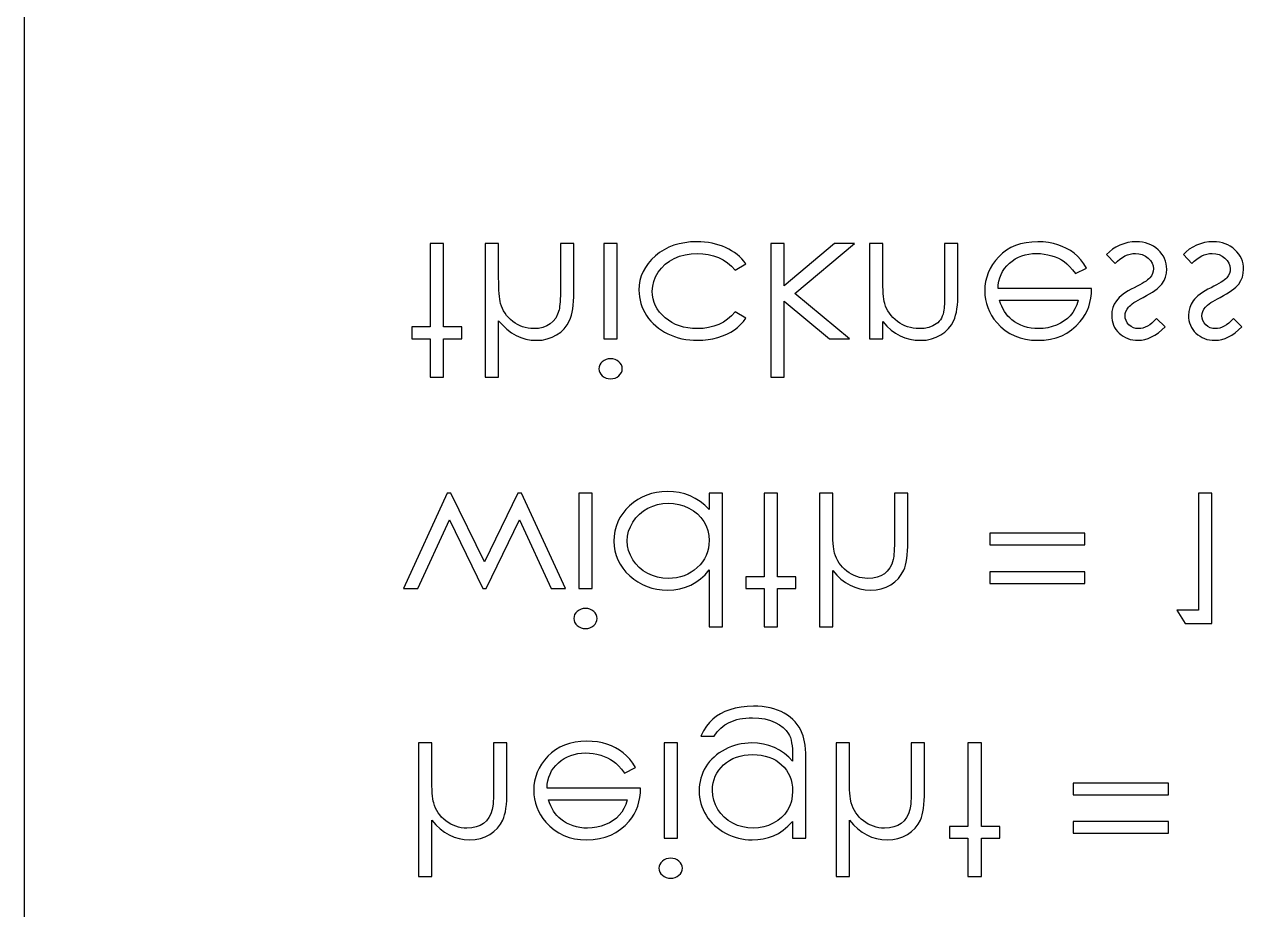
# Model space of a CAD drawing. Header units: millimetres. Extents: x -91 to 264, y -75 to 309.
# Drawn here: x -79.58 to -42.15, y 28.43 to 55.6 of the extents above; entities that cross this region are included whole.
import ezdxf

# ---------------------------------------------------------------- set-up
doc = ezdxf.new("R2010")
doc.units = ezdxf.units.MM

msp = doc.modelspace()

# ---------------------------------------------------------------- linework, layer by layer
at = {"color": 7, "linetype": 'Continuous', "lineweight": 25}
msp.add_line((-79.579, -20.875), (-79.579, 131.125), dxfattribs=at)
at = {"color": 7, "linetype": 'Continuous', "flags": 128}
for points in [[(-67.121, 44.776), (-66.711, 44.776), (-66.711, 44.776), (-66.711, 45.955), (-66.711, 45.955), (-66.147, 45.955), (-66.147, 45.955), (-66.147, 46.314), (-66.147, 46.314), (-66.711, 46.314), (-66.711, 46.314), (-66.711, 48.878), (-66.711, 48.878), (-67.121, 48.878), (-67.121, 48.878), (-67.121, 46.314), (-67.121, 46.314), (-67.686, 46.314), (-67.686, 46.314), (-67.686, 45.955), (-67.686, 45.955), (-67.121, 45.955), (-67.121, 45.955), (-67.121, 44.776)], [(-65.429, 44.776), (-65.019, 44.776), (-65.019, 44.776), (-65.019, 46.507), (-65.019, 46.507), (-64.895, 46.365), (-64.764, 46.243), (-64.628, 46.139), (-64.485, 46.054), (-64.337, 45.989), (-64.182, 45.941), (-64.022, 45.913), (-63.855, 45.904), (-63.855, 45.904), (-63.686, 45.914), (-63.527, 45.945), (-63.377, 45.997), (-63.238, 46.069), (-63.112, 46.159), (-63.003, 46.262), (-62.912, 46.381), (-62.839, 46.513), (-62.809, 46.587), (-62.783, 46.672), (-62.761, 46.766), (-62.743, 46.87), (-62.729, 46.985), (-62.719, 47.108), (-62.713, 47.242), (-62.711, 47.385), (-62.711, 47.385), (-62.711, 48.878), (-62.711, 48.878), (-63.121, 48.878), (-63.121, 48.878), (-63.121, 47.503), (-63.121, 47.503), (-63.122, 47.384), (-63.124, 47.275), (-63.127, 47.176), (-63.132, 47.087), (-63.138, 47.01), (-63.146, 46.942), (-63.154, 46.885), (-63.164, 46.838), (-63.164, 46.838), (-63.208, 46.703), (-63.268, 46.587), (-63.343, 46.488), (-63.432, 46.407), (-63.537, 46.344), (-63.657, 46.299), (-63.791, 46.272), (-63.941, 46.263), (-63.941, 46.263), (-64.03, 46.266), (-64.117, 46.276), (-64.201, 46.294), (-64.283, 46.318), (-64.362, 46.35), (-64.439, 46.388), (-64.514, 46.433), (-64.586, 46.486), (-64.654, 46.543), (-64.717, 46.603), (-64.773, 46.667), (-64.823, 46.735), (-64.867, 46.805), (-64.904, 46.879), (-64.936, 46.957), (-64.962, 47.037), (-64.962, 47.037), (-64.976, 47.095), (-64.987, 47.165), (-64.996, 47.246), (-65.004, 47.339), (-65.011, 47.442), (-65.016, 47.558), (-65.018, 47.683), (-65.019, 47.821), (-65.019, 47.821), (-65.019, 48.878), (-65.019, 48.878), (-65.429, 48.878), (-65.429, 48.878), (-65.429, 44.776)], [(-61.788, 45.955), (-61.378, 45.955), (-61.378, 45.955), (-61.378, 48.878), (-61.378, 48.878), (-61.788, 48.878), (-61.788, 48.878), (-61.788, 45.955)], [(-57.429, 46.589), (-57.754, 46.776), (-57.754, 46.776), (-57.866, 46.655), (-57.988, 46.551), (-58.119, 46.463), (-58.261, 46.391), (-58.412, 46.335), (-58.573, 46.295), (-58.744, 46.271), (-58.924, 46.263), (-58.924, 46.263), (-59.069, 46.268), (-59.208, 46.284), (-59.341, 46.31), (-59.467, 46.346), (-59.587, 46.393), (-59.701, 46.451), (-59.808, 46.518), (-59.909, 46.597), (-60.001, 46.683), (-60.081, 46.773), (-60.148, 46.868), (-60.203, 46.967), (-60.246, 47.07), (-60.276, 47.179), (-60.295, 47.292), (-60.301, 47.409), (-60.301, 47.409), (-60.29, 47.562), (-60.256, 47.71), (-60.199, 47.854), (-60.121, 47.994), (-60.022, 48.123), (-59.907, 48.237), (-59.775, 48.336), (-59.626, 48.419), (-59.464, 48.486), (-59.293, 48.533), (-59.113, 48.561), (-58.922, 48.57), (-58.922, 48.57), (-58.747, 48.562), (-58.581, 48.538), (-58.422, 48.498), (-58.272, 48.442), (-58.13, 48.37), (-57.996, 48.282), (-57.871, 48.178), (-57.754, 48.058), (-57.754, 48.058), (-57.429, 48.255), (-57.429, 48.255), (-57.489, 48.332), (-57.555, 48.406), (-57.625, 48.475), (-57.7, 48.539), (-57.781, 48.599), (-57.866, 48.655), (-57.956, 48.706), (-58.051, 48.752), (-58.15, 48.794), (-58.252, 48.83), (-58.358, 48.861), (-58.468, 48.885), (-58.58, 48.905), (-58.696, 48.918), (-58.815, 48.927), (-58.938, 48.929), (-58.938, 48.929), (-59.125, 48.923), (-59.304, 48.902), (-59.475, 48.869), (-59.638, 48.821), (-59.792, 48.76), (-59.939, 48.686), (-60.077, 48.598), (-60.207, 48.496), (-60.325, 48.385), (-60.428, 48.267), (-60.514, 48.144), (-60.585, 48.015), (-60.641, 47.88), (-60.68, 47.74), (-60.703, 47.593), (-60.711, 47.441), (-60.711, 47.441), (-60.707, 47.337), (-60.697, 47.236), (-60.678, 47.135), (-60.652, 47.038), (-60.619, 46.941), (-60.579, 46.847), (-60.531, 46.755), (-60.476, 46.664), (-60.414, 46.577), (-60.347, 46.495), (-60.275, 46.417), (-60.196, 46.345), (-60.113, 46.278), (-60.023, 46.216), (-59.928, 46.158), (-59.828, 46.105), (-59.723, 46.058), (-59.616, 46.017), (-59.505, 45.982), (-59.392, 45.954), (-59.275, 45.932), (-59.154, 45.917), (-59.032, 45.907), (-58.906, 45.904), (-58.906, 45.904), (-58.747, 45.909), (-58.591, 45.926), (-58.438, 45.953), (-58.287, 45.993), (-58.144, 46.041), (-58.012, 46.095), (-57.892, 46.157), (-57.782, 46.225), (-57.682, 46.301), (-57.589, 46.387), (-57.505, 46.483), (-57.429, 46.589)], [(-56.66, 44.776), (-56.25, 44.776), (-56.25, 44.776), (-56.25, 47.103), (-56.25, 47.103), (-54.863, 45.955), (-54.863, 45.955), (-54.25, 45.955), (-54.25, 45.955), (-55.921, 47.34), (-55.921, 47.34), (-54.096, 48.878), (-54.096, 48.878), (-54.705, 48.878), (-54.705, 48.878), (-56.25, 47.576), (-56.25, 47.576), (-56.25, 48.878), (-56.25, 48.878), (-56.66, 48.878), (-56.66, 48.878), (-56.66, 44.776)], [(-53.634, 45.955), (-53.224, 45.955), (-53.224, 45.955), (-53.224, 46.482), (-53.224, 46.482), (-53.101, 46.341), (-52.972, 46.22), (-52.835, 46.121), (-52.694, 46.042), (-52.545, 45.982), (-52.39, 45.938), (-52.228, 45.913), (-52.061, 45.904), (-52.061, 45.904), (-51.892, 45.914), (-51.732, 45.945), (-51.582, 45.997), (-51.443, 46.069), (-51.317, 46.159), (-51.208, 46.263), (-51.117, 46.381), (-51.045, 46.514), (-51.014, 46.589), (-50.988, 46.674), (-50.966, 46.768), (-50.948, 46.872), (-50.934, 46.986), (-50.924, 47.109), (-50.918, 47.243), (-50.916, 47.385), (-50.916, 47.385), (-50.916, 48.878), (-50.916, 48.878), (-51.327, 48.878), (-51.327, 48.878), (-51.327, 47.503), (-51.327, 47.503), (-51.327, 47.384), (-51.328, 47.275), (-51.33, 47.176), (-51.332, 47.087), (-51.335, 47.01), (-51.339, 46.942), (-51.343, 46.885), (-51.348, 46.838), (-51.348, 46.838), (-51.359, 46.768), (-51.375, 46.703), (-51.397, 46.643), (-51.424, 46.587), (-51.456, 46.535), (-51.493, 46.488), (-51.536, 46.445), (-51.584, 46.407), (-51.693, 46.344), (-51.816, 46.299), (-51.956, 46.272), (-52.11, 46.263), (-52.11, 46.263), (-52.202, 46.266), (-52.291, 46.276), (-52.379, 46.294), (-52.464, 46.318), (-52.545, 46.35), (-52.625, 46.388), (-52.702, 46.433), (-52.778, 46.486), (-52.848, 46.543), (-52.912, 46.603), (-52.97, 46.667), (-53.021, 46.735), (-53.067, 46.805), (-53.106, 46.879), (-53.139, 46.957), (-53.166, 47.037), (-53.166, 47.037), (-53.179, 47.096), (-53.191, 47.167), (-53.201, 47.248), (-53.21, 47.341), (-53.216, 47.444), (-53.22, 47.558), (-53.223, 47.684), (-53.224, 47.821), (-53.224, 47.821), (-53.224, 48.878), (-53.224, 48.878), (-53.634, 48.878), (-53.634, 48.878), (-53.634, 45.955)], [(-47.313, 47.955), (-46.968, 48.123), (-46.968, 48.123), (-47.054, 48.256), (-47.148, 48.377), (-47.247, 48.484), (-47.354, 48.577), (-47.467, 48.658), (-47.586, 48.728), (-47.713, 48.789), (-47.847, 48.84), (-47.988, 48.879), (-48.138, 48.907), (-48.297, 48.924), (-48.465, 48.929), (-48.465, 48.929), (-48.652, 48.922), (-48.827, 48.901), (-48.993, 48.865), (-49.148, 48.814), (-49.293, 48.749), (-49.427, 48.67), (-49.551, 48.576), (-49.664, 48.468), (-49.765, 48.351), (-49.853, 48.23), (-49.927, 48.105), (-49.988, 47.976), (-50.035, 47.844), (-50.069, 47.708), (-50.089, 47.568), (-50.096, 47.425), (-50.096, 47.425), (-50.09, 47.29), (-50.073, 47.159), (-50.044, 47.031), (-50.003, 46.907), (-49.951, 46.787), (-49.887, 46.671), (-49.811, 46.558), (-49.724, 46.449), (-49.724, 46.449), (-49.601, 46.321), (-49.469, 46.21), (-49.327, 46.117), (-49.174, 46.04), (-49.011, 45.981), (-48.839, 45.937), (-48.656, 45.913), (-48.464, 45.904), (-48.464, 45.904), (-48.266, 45.913), (-48.077, 45.94), (-47.9, 45.985), (-47.732, 46.047), (-47.575, 46.128), (-47.428, 46.228), (-47.291, 46.345), (-47.165, 46.479), (-47.165, 46.479), (-47.084, 46.584), (-47.013, 46.695), (-46.953, 46.812), (-46.904, 46.936), (-46.866, 47.066), (-46.838, 47.202), (-46.82, 47.345), (-46.814, 47.494), (-46.814, 47.494), (-49.686, 47.494), (-49.686, 47.494), (-49.678, 47.609), (-49.66, 47.72), (-49.631, 47.824), (-49.593, 47.924), (-49.545, 48.018), (-49.486, 48.107), (-49.417, 48.19), (-49.338, 48.268), (-49.251, 48.339), (-49.159, 48.401), (-49.063, 48.453), (-48.961, 48.495), (-48.855, 48.528), (-48.743, 48.551), (-48.626, 48.566), (-48.505, 48.57), (-48.505, 48.57), (-48.387, 48.566), (-48.269, 48.554), (-48.154, 48.532), (-48.04, 48.502), (-47.931, 48.466), (-47.831, 48.422), (-47.739, 48.374), (-47.656, 48.32), (-47.575, 48.256), (-47.491, 48.172), (-47.404, 48.073), (-47.313, 47.955)], [(-44.557, 46.32), (-44.821, 46.57), (-44.821, 46.57), (-44.892, 46.498), (-44.961, 46.436), (-45.031, 46.383), (-45.1, 46.34), (-45.169, 46.306), (-45.237, 46.282), (-45.305, 46.268), (-45.372, 46.263), (-45.372, 46.263), (-45.455, 46.27), (-45.532, 46.292), (-45.602, 46.329), (-45.666, 46.381), (-45.719, 46.443), (-45.758, 46.509), (-45.78, 46.58), (-45.788, 46.656), (-45.788, 46.656), (-45.782, 46.725), (-45.761, 46.792), (-45.727, 46.857), (-45.68, 46.921), (-45.68, 46.921), (-45.65, 46.954), (-45.611, 46.988), (-45.566, 47.024), (-45.513, 47.061), (-45.452, 47.099), (-45.384, 47.139), (-45.309, 47.18), (-45.226, 47.223), (-45.226, 47.223), (-45.125, 47.276), (-45.033, 47.328), (-44.948, 47.38), (-44.873, 47.431), (-44.806, 47.482), (-44.746, 47.533), (-44.696, 47.583), (-44.654, 47.633), (-44.654, 47.633), (-44.589, 47.736), (-44.543, 47.846), (-44.516, 47.962), (-44.506, 48.085), (-44.506, 48.085), (-44.51, 48.171), (-44.523, 48.255), (-44.544, 48.335), (-44.573, 48.411), (-44.61, 48.485), (-44.656, 48.554), (-44.71, 48.621), (-44.773, 48.684), (-44.842, 48.742), (-44.915, 48.792), (-44.992, 48.833), (-45.073, 48.868), (-45.158, 48.895), (-45.248, 48.914), (-45.343, 48.925), (-45.44, 48.929), (-45.44, 48.929), (-45.573, 48.923), (-45.702, 48.903), (-45.827, 48.87), (-45.951, 48.824), (-46.067, 48.767), (-46.173, 48.699), (-46.267, 48.621), (-46.352, 48.534), (-46.352, 48.534), (-46.094, 48.263), (-46.094, 48.263), (-46.021, 48.335), (-45.945, 48.397), (-45.869, 48.45), (-45.791, 48.494), (-45.713, 48.527), (-45.634, 48.551), (-45.553, 48.566), (-45.471, 48.57), (-45.471, 48.57), (-45.359, 48.562), (-45.257, 48.535), (-45.163, 48.492), (-45.078, 48.43), (-45.008, 48.357), (-44.956, 48.277), (-44.927, 48.192), (-44.916, 48.1), (-44.916, 48.1), (-44.923, 48.024), (-44.943, 47.952), (-44.976, 47.885), (-45.023, 47.821), (-45.023, 47.821), (-45.054, 47.791), (-45.093, 47.758), (-45.141, 47.723), (-45.197, 47.686), (-45.262, 47.647), (-45.335, 47.607), (-45.416, 47.565), (-45.505, 47.52), (-45.505, 47.52), (-45.602, 47.47), (-45.69, 47.419), (-45.771, 47.369), (-45.843, 47.319), (-45.908, 47.269), (-45.964, 47.22), (-46.013, 47.17), (-46.053, 47.121), (-46.053, 47.121), (-46.117, 47.019), (-46.162, 46.909), (-46.19, 46.794), (-46.198, 46.671), (-46.198, 46.671), (-46.194, 46.59), (-46.184, 46.513), (-46.166, 46.439), (-46.141, 46.369), (-46.108, 46.302), (-46.069, 46.239), (-46.021, 46.179), (-45.968, 46.123), (-45.908, 46.071), (-45.844, 46.027), (-45.777, 45.99), (-45.706, 45.958), (-45.631, 45.934), (-45.553, 45.917), (-45.47, 45.907), (-45.384, 45.904), (-45.384, 45.904), (-45.281, 45.91), (-45.178, 45.929), (-45.075, 45.962), (-44.972, 46.008), (-44.868, 46.066), (-44.765, 46.138), (-44.662, 46.222), (-44.557, 46.32)], [(-42.198, 46.32), (-42.462, 46.57), (-42.462, 46.57), (-42.533, 46.498), (-42.602, 46.436), (-42.672, 46.383), (-42.741, 46.34), (-42.81, 46.306), (-42.878, 46.282), (-42.946, 46.268), (-43.013, 46.263), (-43.013, 46.263), (-43.096, 46.27), (-43.173, 46.292), (-43.243, 46.329), (-43.307, 46.381), (-43.36, 46.443), (-43.399, 46.509), (-43.421, 46.58), (-43.429, 46.656), (-43.429, 46.656), (-43.423, 46.725), (-43.402, 46.792), (-43.368, 46.857), (-43.321, 46.921), (-43.321, 46.921), (-43.291, 46.954), (-43.252, 46.988), (-43.207, 47.024), (-43.154, 47.061), (-43.093, 47.099), (-43.025, 47.139), (-42.95, 47.18), (-42.867, 47.223), (-42.867, 47.223), (-42.767, 47.276), (-42.674, 47.328), (-42.589, 47.38), (-42.514, 47.431), (-42.447, 47.482), (-42.388, 47.533), (-42.337, 47.583), (-42.295, 47.633), (-42.295, 47.633), (-42.23, 47.736), (-42.184, 47.846), (-42.157, 47.962), (-42.147, 48.085), (-42.147, 48.085), (-42.151, 48.171), (-42.164, 48.255), (-42.185, 48.335), (-42.214, 48.411), (-42.251, 48.485), (-42.297, 48.554), (-42.351, 48.621), (-42.414, 48.684), (-42.483, 48.742), (-42.556, 48.792), (-42.633, 48.833), (-42.714, 48.868), (-42.799, 48.895), (-42.889, 48.914), (-42.984, 48.925), (-43.081, 48.929), (-43.081, 48.929), (-43.214, 48.923), (-43.343, 48.903), (-43.468, 48.87), (-43.592, 48.824), (-43.708, 48.767), (-43.814, 48.699), (-43.908, 48.621), (-43.993, 48.534), (-43.993, 48.534), (-43.735, 48.263), (-43.735, 48.263), (-43.662, 48.335), (-43.586, 48.397), (-43.51, 48.45), (-43.432, 48.494), (-43.354, 48.527), (-43.275, 48.551), (-43.194, 48.566), (-43.112, 48.57), (-43.112, 48.57), (-43, 48.562), (-42.898, 48.535), (-42.804, 48.492), (-42.719, 48.43), (-42.649, 48.357), (-42.597, 48.277), (-42.568, 48.192), (-42.557, 48.1), (-42.557, 48.1), (-42.564, 48.024), (-42.584, 47.952), (-42.617, 47.885), (-42.664, 47.821), (-42.664, 47.821), (-42.695, 47.791), (-42.734, 47.758), (-42.782, 47.723), (-42.838, 47.686), (-42.903, 47.647), (-42.976, 47.607), (-43.057, 47.565), (-43.146, 47.52), (-43.146, 47.52), (-43.243, 47.47), (-43.331, 47.419), (-43.412, 47.369), (-43.484, 47.319), (-43.549, 47.269), (-43.605, 47.22), (-43.654, 47.17), (-43.694, 47.121), (-43.694, 47.121), (-43.758, 47.019), (-43.803, 46.909), (-43.831, 46.794), (-43.839, 46.671), (-43.839, 46.671), (-43.835, 46.59), (-43.825, 46.513), (-43.807, 46.439), (-43.782, 46.369), (-43.749, 46.302), (-43.71, 46.239), (-43.662, 46.179), (-43.609, 46.123), (-43.549, 46.071), (-43.485, 46.027), (-43.418, 45.99), (-43.347, 45.958), (-43.272, 45.934), (-43.194, 45.917), (-43.111, 45.907), (-43.025, 45.904), (-43.025, 45.904), (-42.922, 45.91), (-42.819, 45.929), (-42.716, 45.962), (-42.613, 46.008), (-42.509, 46.066), (-42.406, 46.138), (-42.303, 46.222), (-42.198, 46.32)], [(-47.224, 47.135), (-47.271, 46.993), (-47.327, 46.866), (-47.392, 46.755), (-47.468, 46.659), (-47.554, 46.574), (-47.653, 46.498), (-47.766, 46.43), (-47.891, 46.372), (-48.024, 46.324), (-48.16, 46.29), (-48.3, 46.269), (-48.444, 46.263), (-48.444, 46.263), (-48.561, 46.267), (-48.674, 46.28), (-48.783, 46.301), (-48.888, 46.331), (-48.988, 46.37), (-49.085, 46.417), (-49.177, 46.473), (-49.265, 46.537), (-49.265, 46.537), (-49.326, 46.59), (-49.383, 46.649), (-49.436, 46.714), (-49.485, 46.785), (-49.531, 46.864), (-49.573, 46.948), (-49.611, 47.038), (-49.645, 47.135), (-49.645, 47.135), (-47.224, 47.135)], [(-61.585, 44.724), (-61.513, 44.73), (-61.446, 44.747), (-61.385, 44.776), (-61.33, 44.815), (-61.283, 44.862), (-61.25, 44.915), (-61.23, 44.972), (-61.224, 45.034), (-61.224, 45.034), (-61.23, 45.094), (-61.25, 45.15), (-61.283, 45.202), (-61.33, 45.249), (-61.385, 45.288), (-61.446, 45.317), (-61.513, 45.334), (-61.585, 45.34), (-61.585, 45.34), (-61.655, 45.334), (-61.72, 45.317), (-61.781, 45.288), (-61.836, 45.249), (-61.883, 45.202), (-61.916, 45.15), (-61.936, 45.094), (-61.942, 45.034), (-61.942, 45.034), (-61.936, 44.972), (-61.916, 44.915), (-61.883, 44.862), (-61.836, 44.815), (-61.781, 44.776), (-61.72, 44.747), (-61.655, 44.73), (-61.585, 44.724)], [(-67.942, 38.288), (-67.496, 38.288), (-67.496, 38.288), (-66.532, 40.391), (-66.532, 40.391), (-65.501, 38.288), (-65.501, 38.288), (-65.405, 38.288), (-65.405, 38.288), (-64.378, 40.391), (-64.378, 40.391), (-63.405, 38.288), (-63.405, 38.288), (-62.968, 38.288), (-62.968, 38.288), (-64.32, 41.212), (-64.32, 41.212), (-64.428, 41.212), (-64.428, 41.212), (-65.455, 39.109), (-65.455, 39.109), (-66.485, 41.212), (-66.485, 41.212), (-66.602, 41.212), (-66.602, 41.212), (-67.942, 38.288)], [(-62.557, 38.288), (-62.147, 38.288), (-62.147, 38.288), (-62.147, 41.212), (-62.147, 41.212), (-62.557, 41.212), (-62.557, 41.212), (-62.557, 38.288)], [(-58.147, 37.109), (-58.147, 41.212), (-58.147, 41.212), (-58.557, 41.212), (-58.557, 41.212), (-58.557, 40.706), (-58.557, 40.706), (-58.69, 40.841), (-58.832, 40.956), (-58.981, 41.052), (-59.138, 41.129), (-59.303, 41.187), (-59.475, 41.229), (-59.654, 41.255), (-59.841, 41.263), (-59.841, 41.263), (-60.008, 41.256), (-60.168, 41.235), (-60.323, 41.2), (-60.47, 41.152), (-60.612, 41.09), (-60.748, 41.014), (-60.877, 40.924), (-61, 40.82), (-61.113, 40.706), (-61.21, 40.587), (-61.293, 40.461), (-61.36, 40.328), (-61.413, 40.191), (-61.451, 40.047), (-61.473, 39.897), (-61.48, 39.742), (-61.48, 39.742), (-61.473, 39.59), (-61.45, 39.442), (-61.412, 39.301), (-61.359, 39.165), (-61.291, 39.035), (-61.208, 38.911), (-61.109, 38.792), (-60.996, 38.679), (-60.871, 38.575), (-60.741, 38.486), (-60.605, 38.409), (-60.462, 38.348), (-60.313, 38.299), (-60.158, 38.264), (-59.997, 38.244), (-59.83, 38.237), (-59.83, 38.237), (-59.638, 38.247), (-59.455, 38.276), (-59.281, 38.324), (-59.117, 38.392), (-58.963, 38.478), (-58.818, 38.584), (-58.683, 38.71), (-58.557, 38.854), (-58.557, 38.854), (-58.557, 37.109), (-58.557, 37.109), (-58.147, 37.109)], [(-56.865, 37.109), (-56.455, 37.109), (-56.455, 37.109), (-56.455, 38.288), (-56.455, 38.288), (-55.891, 38.288), (-55.891, 38.288), (-55.891, 38.647), (-55.891, 38.647), (-56.455, 38.647), (-56.455, 38.647), (-56.455, 41.212), (-56.455, 41.212), (-56.865, 41.212), (-56.865, 41.212), (-56.865, 38.647), (-56.865, 38.647), (-57.429, 38.647), (-57.429, 38.647), (-57.429, 38.288), (-57.429, 38.288), (-56.865, 38.288), (-56.865, 38.288), (-56.865, 37.109)], [(-55.173, 37.109), (-54.763, 37.109), (-54.763, 37.109), (-54.763, 38.841), (-54.763, 38.841), (-54.638, 38.699), (-54.508, 38.576), (-54.371, 38.472), (-54.229, 38.388), (-54.081, 38.322), (-53.926, 38.275), (-53.766, 38.247), (-53.599, 38.237), (-53.599, 38.237), (-53.43, 38.248), (-53.271, 38.278), (-53.121, 38.33), (-52.981, 38.402), (-52.855, 38.492), (-52.746, 38.595), (-52.656, 38.714), (-52.583, 38.846), (-52.553, 38.921), (-52.527, 39.006), (-52.504, 39.099), (-52.487, 39.203), (-52.472, 39.318), (-52.463, 39.441), (-52.456, 39.575), (-52.455, 39.719), (-52.455, 39.719), (-52.455, 41.212), (-52.455, 41.212), (-52.865, 41.212), (-52.865, 41.212), (-52.865, 39.837), (-52.865, 39.837), (-52.866, 39.717), (-52.867, 39.608), (-52.871, 39.51), (-52.875, 39.421), (-52.882, 39.343), (-52.889, 39.276), (-52.898, 39.218), (-52.908, 39.171), (-52.908, 39.171), (-52.952, 39.037), (-53.012, 38.92), (-53.086, 38.821), (-53.176, 38.74), (-53.28, 38.677), (-53.4, 38.632), (-53.535, 38.605), (-53.685, 38.596), (-53.685, 38.596), (-53.774, 38.599), (-53.86, 38.61), (-53.944, 38.627), (-54.026, 38.651), (-54.105, 38.683), (-54.182, 38.721), (-54.258, 38.767), (-54.33, 38.819), (-54.398, 38.877), (-54.46, 38.937), (-54.517, 39.001), (-54.566, 39.068), (-54.61, 39.139), (-54.648, 39.212), (-54.68, 39.29), (-54.706, 39.37), (-54.706, 39.37), (-54.719, 39.429), (-54.73, 39.498), (-54.74, 39.579), (-54.748, 39.672), (-54.754, 39.776), (-54.759, 39.891), (-54.762, 40.017), (-54.763, 40.155), (-54.763, 40.155), (-54.763, 41.212), (-54.763, 41.212), (-55.173, 41.212), (-55.173, 41.212), (-55.173, 37.109)], [(-43.944, 37.212), (-43.121, 37.212), (-43.121, 37.212), (-43.121, 41.212), (-43.121, 41.212), (-43.532, 41.212), (-43.532, 41.212), (-43.532, 37.622), (-43.532, 37.622), (-44.198, 37.622), (-44.198, 37.622), (-43.944, 37.212)], [(-59.812, 38.596), (-59.979, 38.606), (-60.14, 38.634), (-60.294, 38.681), (-60.441, 38.747), (-60.578, 38.829), (-60.7, 38.928), (-60.807, 39.041), (-60.9, 39.17), (-60.975, 39.308), (-61.028, 39.45), (-61.06, 39.596), (-61.07, 39.746), (-61.07, 39.746), (-61.06, 39.895), (-61.027, 40.041), (-60.974, 40.183), (-60.899, 40.323), (-60.805, 40.453), (-60.697, 40.567), (-60.574, 40.667), (-60.437, 40.751), (-60.29, 40.818), (-60.137, 40.865), (-59.979, 40.894), (-59.815, 40.904), (-59.815, 40.904), (-59.65, 40.894), (-59.489, 40.866), (-59.333, 40.819), (-59.181, 40.752), (-59.039, 40.67), (-58.915, 40.574), (-58.808, 40.464), (-58.719, 40.341), (-58.649, 40.207), (-58.597, 40.065), (-58.568, 39.915), (-58.557, 39.756), (-58.557, 39.756), (-58.563, 39.635), (-58.58, 39.519), (-58.609, 39.408), (-58.648, 39.302), (-58.699, 39.201), (-58.762, 39.105), (-58.835, 39.014), (-58.92, 38.929), (-59.013, 38.851), (-59.112, 38.783), (-59.215, 38.726), (-59.324, 38.679), (-59.439, 38.643), (-59.558, 38.617), (-59.682, 38.601), (-59.812, 38.596)], [(-47.019, 39.622), (-47.019, 39.981), (-47.019, 39.981), (-49.942, 39.981), (-49.942, 39.981), (-49.942, 39.622), (-49.942, 39.622), (-47.019, 39.622)], [(-47.019, 38.442), (-47.019, 38.801), (-47.019, 38.801), (-49.942, 38.801), (-49.942, 38.801), (-49.942, 38.442), (-49.942, 38.442), (-47.019, 38.442)], [(-62.354, 37.058), (-62.282, 37.063), (-62.215, 37.08), (-62.154, 37.109), (-62.099, 37.148), (-62.053, 37.195), (-62.02, 37.248), (-62, 37.305), (-61.993, 37.367), (-61.993, 37.367), (-62, 37.427), (-62.02, 37.483), (-62.053, 37.535), (-62.099, 37.582), (-62.154, 37.622), (-62.215, 37.651), (-62.282, 37.667), (-62.354, 37.673), (-62.354, 37.673), (-62.424, 37.667), (-62.489, 37.651), (-62.55, 37.622), (-62.605, 37.582), (-62.652, 37.535), (-62.685, 37.483), (-62.705, 37.427), (-62.711, 37.367), (-62.711, 37.367), (-62.705, 37.305), (-62.685, 37.248), (-62.652, 37.195), (-62.605, 37.148), (-62.55, 37.109), (-62.489, 37.08), (-62.424, 37.063), (-62.354, 37.058)], [(-55.993, 30.622), (-55.583, 30.622), (-55.583, 30.622), (-55.583, 32.941), (-55.583, 32.941), (-55.585, 33.09), (-55.59, 33.228), (-55.599, 33.355), (-55.612, 33.472), (-55.628, 33.579), (-55.648, 33.675), (-55.671, 33.762), (-55.698, 33.838), (-55.698, 33.838), (-55.742, 33.936), (-55.792, 34.027), (-55.851, 34.113), (-55.916, 34.193), (-55.988, 34.268), (-56.068, 34.337), (-56.155, 34.4), (-56.25, 34.457), (-56.35, 34.507), (-56.456, 34.551), (-56.566, 34.589), (-56.682, 34.619), (-56.802, 34.643), (-56.927, 34.659), (-57.057, 34.67), (-57.193, 34.673), (-57.193, 34.673), (-57.39, 34.667), (-57.576, 34.646), (-57.753, 34.613), (-57.919, 34.566), (-58.072, 34.507), (-58.21, 34.44), (-58.334, 34.364), (-58.442, 34.278), (-58.541, 34.177), (-58.636, 34.056), (-58.726, 33.913), (-58.814, 33.75), (-58.814, 33.75), (-58.404, 33.75), (-58.404, 33.75), (-58.307, 33.885), (-58.196, 34), (-58.073, 34.098), (-57.937, 34.176), (-57.863, 34.208), (-57.786, 34.236), (-57.704, 34.26), (-57.617, 34.28), (-57.527, 34.295), (-57.432, 34.305), (-57.332, 34.312), (-57.229, 34.314), (-57.229, 34.314), (-57.029, 34.305), (-56.844, 34.28), (-56.677, 34.236), (-56.525, 34.176), (-56.392, 34.103), (-56.279, 34.02), (-56.187, 33.929), (-56.116, 33.828), (-56.087, 33.772), (-56.062, 33.707), (-56.041, 33.633), (-56.024, 33.55), (-56.011, 33.46), (-56.001, 33.361), (-55.995, 33.252), (-55.993, 33.136), (-55.993, 33.136), (-55.993, 32.985), (-55.993, 32.985), (-56.113, 33.112), (-56.247, 33.224), (-56.393, 33.32), (-56.552, 33.401), (-56.719, 33.464), (-56.892, 33.509), (-57.069, 33.536), (-57.251, 33.545), (-57.251, 33.545), (-57.359, 33.542), (-57.464, 33.532), (-57.569, 33.517), (-57.672, 33.495), (-57.773, 33.467), (-57.872, 33.433), (-57.971, 33.393), (-58.067, 33.346), (-58.16, 33.294), (-58.246, 33.238), (-58.329, 33.178), (-58.405, 33.113), (-58.476, 33.044), (-58.541, 32.971), (-58.602, 32.893), (-58.657, 32.812), (-58.706, 32.727), (-58.748, 32.639), (-58.783, 32.55), (-58.813, 32.459), (-58.835, 32.366), (-58.852, 32.271), (-58.862, 32.173), (-58.865, 32.074), (-58.865, 32.074), (-58.862, 31.974), (-58.851, 31.876), (-58.835, 31.78), (-58.811, 31.685), (-58.781, 31.592), (-58.743, 31.501), (-58.699, 31.412), (-58.649, 31.324), (-58.592, 31.239), (-58.53, 31.159), (-58.463, 31.083), (-58.39, 31.012), (-58.312, 30.945), (-58.23, 30.884), (-58.142, 30.826), (-58.049, 30.773), (-57.952, 30.726), (-57.854, 30.684), (-57.755, 30.65), (-57.654, 30.621), (-57.553, 30.599), (-57.45, 30.583), (-57.346, 30.574), (-57.24, 30.57), (-57.24, 30.57), (-57.066, 30.578), (-56.899, 30.602), (-56.738, 30.64), (-56.582, 30.695), (-56.431, 30.768), (-56.283, 30.866), (-56.137, 30.988), (-55.993, 31.133), (-55.993, 31.133), (-55.993, 30.622)], [(-67.48, 29.442), (-67.07, 29.442), (-67.07, 29.442), (-67.07, 31.174), (-67.07, 31.174), (-66.946, 31.032), (-66.815, 30.909), (-66.679, 30.805), (-66.537, 30.721), (-66.388, 30.655), (-66.234, 30.608), (-66.073, 30.58), (-65.907, 30.57), (-65.907, 30.57), (-65.738, 30.581), (-65.578, 30.611), (-65.428, 30.663), (-65.289, 30.736), (-65.163, 30.825), (-65.054, 30.929), (-64.964, 31.047), (-64.891, 31.179), (-64.86, 31.254), (-64.835, 31.339), (-64.812, 31.433), (-64.795, 31.537), (-64.78, 31.651), (-64.771, 31.775), (-64.764, 31.909), (-64.763, 32.052), (-64.763, 32.052), (-64.763, 33.545), (-64.763, 33.545), (-65.173, 33.545), (-65.173, 33.545), (-65.173, 32.17), (-65.173, 32.17), (-65.174, 32.05), (-65.175, 31.941), (-65.178, 31.843), (-65.183, 31.754), (-65.19, 31.676), (-65.197, 31.609), (-65.206, 31.551), (-65.215, 31.505), (-65.215, 31.505), (-65.259, 31.37), (-65.319, 31.253), (-65.394, 31.155), (-65.484, 31.074), (-65.588, 31.01), (-65.708, 30.966), (-65.843, 30.938), (-65.992, 30.929), (-65.992, 30.929), (-66.081, 30.933), (-66.168, 30.943), (-66.252, 30.961), (-66.334, 30.985), (-66.413, 31.017), (-66.49, 31.054), (-66.565, 31.1), (-66.638, 31.152), (-66.706, 31.21), (-66.768, 31.27), (-66.824, 31.334), (-66.874, 31.401), (-66.918, 31.472), (-66.956, 31.546), (-66.988, 31.623), (-67.013, 31.703), (-67.013, 31.703), (-67.027, 31.762), (-67.038, 31.832), (-67.048, 31.913), (-67.056, 32.006), (-67.062, 32.109), (-67.067, 32.224), (-67.069, 32.35), (-67.07, 32.488), (-67.07, 32.488), (-67.07, 33.545), (-67.07, 33.545), (-67.48, 33.545), (-67.48, 33.545), (-67.48, 29.442)], [(-61.159, 32.622), (-60.814, 32.789), (-60.814, 32.789), (-60.9, 32.923), (-60.994, 33.043), (-61.093, 33.151), (-61.2, 33.244), (-61.313, 33.324), (-61.432, 33.395), (-61.559, 33.456), (-61.693, 33.506), (-61.834, 33.546), (-61.984, 33.574), (-62.143, 33.591), (-62.311, 33.596), (-62.311, 33.596), (-62.498, 33.589), (-62.674, 33.567), (-62.839, 33.531), (-62.994, 33.481), (-63.139, 33.416), (-63.273, 33.337), (-63.397, 33.243), (-63.51, 33.135), (-63.611, 33.018), (-63.699, 32.897), (-63.773, 32.772), (-63.834, 32.643), (-63.881, 32.51), (-63.915, 32.375), (-63.936, 32.235), (-63.942, 32.091), (-63.942, 32.091), (-63.936, 31.957), (-63.919, 31.825), (-63.89, 31.698), (-63.849, 31.574), (-63.797, 31.453), (-63.733, 31.337), (-63.658, 31.224), (-63.57, 31.115), (-63.57, 31.115), (-63.448, 30.988), (-63.315, 30.877), (-63.173, 30.784), (-63.02, 30.707), (-62.857, 30.647), (-62.685, 30.604), (-62.502, 30.579), (-62.31, 30.57), (-62.31, 30.57), (-62.112, 30.579), (-61.924, 30.607), (-61.746, 30.651), (-61.578, 30.714), (-61.421, 30.795), (-61.275, 30.894), (-61.138, 31.011), (-61.011, 31.146), (-61.011, 31.146), (-60.93, 31.251), (-60.859, 31.361), (-60.799, 31.479), (-60.75, 31.603), (-60.712, 31.732), (-60.684, 31.869), (-60.666, 32.011), (-60.66, 32.16), (-60.66, 32.16), (-63.532, 32.16), (-63.532, 32.16), (-63.524, 32.276), (-63.506, 32.386), (-63.477, 32.491), (-63.439, 32.591), (-63.391, 32.684), (-63.332, 32.773), (-63.263, 32.857), (-63.184, 32.935), (-63.097, 33.006), (-63.005, 33.067), (-62.909, 33.119), (-62.807, 33.162), (-62.701, 33.195), (-62.589, 33.218), (-62.472, 33.232), (-62.351, 33.237), (-62.351, 33.237), (-62.233, 33.233), (-62.115, 33.22), (-62, 33.199), (-61.886, 33.169), (-61.777, 33.132), (-61.677, 33.089), (-61.585, 33.041), (-61.502, 32.987), (-61.421, 32.922), (-61.337, 32.839), (-61.25, 32.74), (-61.159, 32.622)], [(-59.942, 30.622), (-59.532, 30.622), (-59.532, 30.622), (-59.532, 33.545), (-59.532, 33.545), (-59.942, 33.545), (-59.942, 33.545), (-59.942, 30.622)], [(-54.66, 29.442), (-54.25, 29.442), (-54.25, 29.442), (-54.25, 31.174), (-54.25, 31.174), (-54.125, 31.032), (-53.995, 30.909), (-53.859, 30.805), (-53.716, 30.721), (-53.568, 30.655), (-53.413, 30.608), (-53.253, 30.58), (-53.086, 30.57), (-53.086, 30.57), (-52.917, 30.581), (-52.758, 30.611), (-52.608, 30.663), (-52.468, 30.736), (-52.343, 30.825), (-52.234, 30.929), (-52.143, 31.047), (-52.07, 31.179), (-52.04, 31.254), (-52.014, 31.339), (-51.992, 31.433), (-51.974, 31.537), (-51.96, 31.651), (-51.95, 31.775), (-51.944, 31.909), (-51.942, 32.052), (-51.942, 32.052), (-51.942, 33.545), (-51.942, 33.545), (-52.352, 33.545), (-52.352, 33.545), (-52.352, 32.17), (-52.352, 32.17), (-52.353, 32.05), (-52.355, 31.941), (-52.358, 31.843), (-52.363, 31.754), (-52.369, 31.676), (-52.376, 31.609), (-52.385, 31.551), (-52.395, 31.505), (-52.395, 31.505), (-52.439, 31.37), (-52.499, 31.253), (-52.573, 31.155), (-52.663, 31.074), (-52.767, 31.01), (-52.888, 30.966), (-53.022, 30.938), (-53.172, 30.929), (-53.172, 30.929), (-53.261, 30.933), (-53.347, 30.943), (-53.432, 30.961), (-53.513, 30.985), (-53.593, 31.017), (-53.67, 31.054), (-53.745, 31.1), (-53.817, 31.152), (-53.885, 31.21), (-53.948, 31.27), (-54.004, 31.334), (-54.053, 31.401), (-54.097, 31.472), (-54.135, 31.546), (-54.167, 31.623), (-54.193, 31.703), (-54.193, 31.703), (-54.206, 31.762), (-54.218, 31.832), (-54.227, 31.913), (-54.235, 32.006), (-54.242, 32.109), (-54.246, 32.224), (-54.249, 32.35), (-54.25, 32.488), (-54.25, 32.488), (-54.25, 33.545), (-54.25, 33.545), (-54.66, 33.545), (-54.66, 33.545), (-54.66, 29.442)], [(-50.609, 29.442), (-50.198, 29.442), (-50.198, 29.442), (-50.198, 30.622), (-50.198, 30.622), (-49.634, 30.622), (-49.634, 30.622), (-49.634, 30.981), (-49.634, 30.981), (-50.198, 30.981), (-50.198, 30.981), (-50.198, 33.545), (-50.198, 33.545), (-50.609, 33.545), (-50.609, 33.545), (-50.609, 30.981), (-50.609, 30.981), (-51.173, 30.981), (-51.173, 30.981), (-51.173, 30.622), (-51.173, 30.622), (-50.609, 30.622), (-50.609, 30.622), (-50.609, 29.442)], [(-57.197, 30.929), (-57.364, 30.939), (-57.526, 30.968), (-57.682, 31.015), (-57.831, 31.082), (-57.968, 31.166), (-58.091, 31.264), (-58.198, 31.377), (-58.289, 31.505), (-58.362, 31.643), (-58.413, 31.785), (-58.444, 31.934), (-58.455, 32.088), (-58.455, 32.088), (-58.449, 32.204), (-58.433, 32.316), (-58.407, 32.422), (-58.369, 32.522), (-58.32, 32.619), (-58.262, 32.709), (-58.192, 32.795), (-58.111, 32.875), (-58.022, 32.948), (-57.927, 33.011), (-57.825, 33.064), (-57.716, 33.108), (-57.602, 33.142), (-57.481, 33.167), (-57.354, 33.181), (-57.22, 33.186), (-57.22, 33.186), (-57.085, 33.181), (-56.956, 33.167), (-56.835, 33.143), (-56.721, 33.109), (-56.613, 33.066), (-56.512, 33.012), (-56.417, 32.949), (-56.33, 32.877), (-56.251, 32.797), (-56.182, 32.711), (-56.125, 32.619), (-56.077, 32.521), (-56.041, 32.417), (-56.014, 32.306), (-55.999, 32.19), (-55.993, 32.067), (-55.993, 32.067), (-56.003, 31.908), (-56.032, 31.758), (-56.081, 31.616), (-56.148, 31.484), (-56.234, 31.362), (-56.335, 31.254), (-56.452, 31.159), (-56.586, 31.078), (-56.73, 31.014), (-56.88, 30.966), (-57.036, 30.939), (-57.197, 30.929)], [(-44.455, 31.955), (-44.455, 32.314), (-44.455, 32.314), (-47.378, 32.314), (-47.378, 32.314), (-47.378, 31.955), (-47.378, 31.955), (-44.455, 31.955)], [(-61.07, 31.801), (-61.117, 31.659), (-61.173, 31.533), (-61.238, 31.421), (-61.314, 31.325), (-61.4, 31.24), (-61.499, 31.164), (-61.612, 31.097), (-61.737, 31.038), (-61.87, 30.99), (-62.006, 30.957), (-62.146, 30.936), (-62.29, 30.929), (-62.29, 30.929), (-62.407, 30.933), (-62.521, 30.946), (-62.629, 30.968), (-62.734, 30.998), (-62.835, 31.037), (-62.931, 31.083), (-63.023, 31.139), (-63.111, 31.203), (-63.111, 31.203), (-63.172, 31.256), (-63.229, 31.316), (-63.283, 31.381), (-63.331, 31.452), (-63.377, 31.53), (-63.419, 31.615), (-63.457, 31.704), (-63.491, 31.801), (-63.491, 31.801), (-61.07, 31.801)], [(-44.455, 30.776), (-44.455, 31.135), (-44.455, 31.135), (-47.378, 31.135), (-47.378, 31.135), (-47.378, 30.776), (-47.378, 30.776), (-44.455, 30.776)], [(-59.738, 29.391), (-59.666, 29.397), (-59.6, 29.413), (-59.539, 29.442), (-59.484, 29.482), (-59.437, 29.529), (-59.404, 29.582), (-59.384, 29.639), (-59.378, 29.7), (-59.378, 29.7), (-59.384, 29.76), (-59.404, 29.816), (-59.437, 29.869), (-59.484, 29.916), (-59.539, 29.955), (-59.6, 29.984), (-59.666, 30.001), (-59.738, 30.006), (-59.738, 30.006), (-59.809, 30.001), (-59.874, 29.984), (-59.935, 29.955), (-59.99, 29.916), (-60.037, 29.869), (-60.069, 29.816), (-60.089, 29.76), (-60.096, 29.7), (-60.096, 29.7), (-60.089, 29.639), (-60.069, 29.582), (-60.037, 29.529), (-59.99, 29.482), (-59.935, 29.442), (-59.874, 29.413), (-59.809, 29.397), (-59.738, 29.391)]]:
    msp.add_lwpolyline(points, dxfattribs=at)

doc.saveas('drawing.dxf')
